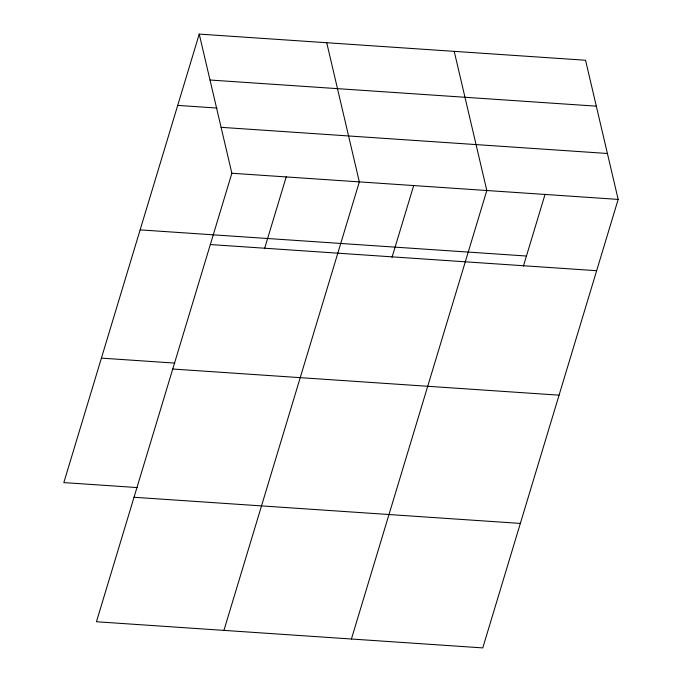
<?xml version="1.0" encoding="UTF-8"?>
<svg xmlns="http://www.w3.org/2000/svg" width="682" height="682" viewBox="0 0 682 682"><rect width="100%" height="100%" fill="white"/><g stroke="black" fill="none" stroke-linecap="round" stroke-linejoin="round"><path stroke-width="1.02" d="M199.238 34.1L231.854 173.254L96.443 621.754L482.762 647.9L618.173 199.4L585.557 60.246L199.238 34.1L63.827 482.6L137.133 487.562M264.548 248.683L286.261 176.766M223.926 630.381L359.337 181.881L326.729 42.727M392.031 257.31L413.744 185.393M351.409 639.008L486.82 190.508L454.212 51.355M523.375 266.193L545.088 194.285M210.005 80.016L596.324 106.162M177.712 105.395L217.021 108.054M221.087 127.329L607.406 153.476M231.854 173.254L618.173 199.4M140.134 229.877L526.453 256.023M210.329 244.548L596.648 270.694M101.413 358.127L174.72 363.088M172.742 369.022L559.061 395.168M134.022 497.272L520.34 523.418"/></g></svg>
